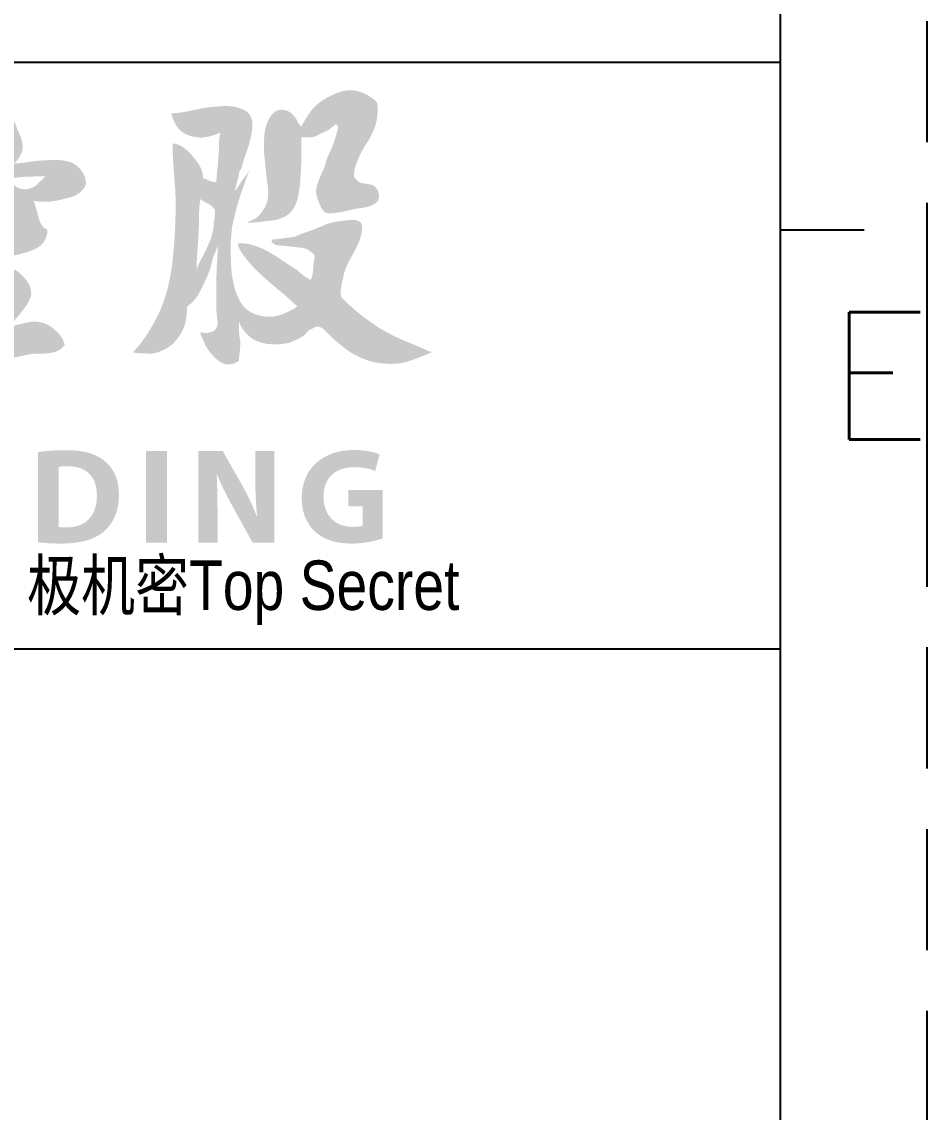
# Model space of a CAD drawing. Extents: x -81 to 328, y -202 to 89.
# Drawn here: x 305.98 to 328.4, y -175.42 to -148.42 of the extents above; entities that cross this region are included whole.
import ezdxf

# ---------------------------------------------------------------- set-up
doc = ezdxf.new("R2010")
doc.units = 0
doc.linetypes.add('PHANTOM', pattern=[29.5, 9.5, -1.5, 3, -1.5, 3, -1.5, 9.5])
doc.layers.add('0PAPERF', color=2, linetype='PHANTOM', plot=False)
doc.layers.add('图层 1', color=7, linetype='Continuous')
doc.styles.add('CHINESE', font='PMingLiU.ttf', dxfattribs={"width": 0.8})
doc.styles.add('SIMPLEX', font='simplex.shx')

msp = doc.modelspace()

# ---------------------------------------------------------------- hatches: boundary and pattern name
at = {"layer": '图层 1', "true_color": 0x000099}
h = msp.add_hatch(color=174, dxfattribs=at)
h.dxf.hatch_style = 2
edge = h.paths.add_edge_path()
edge.add_spline(control_points=[(302.745, -150.268), (302.764, -150.325), (302.831, -150.408), (302.946, -150.512), (303.06, -150.618), (303.194, -150.752), (303.347, -150.914), (303.501, -151.077), (303.592, -151.211), (303.62, -151.315), (303.649, -151.422), (303.625, -151.503), (303.548, -151.56), (303.509, -151.599), (303.481, -151.652), (303.462, -151.718), (303.443, -151.785), (303.438, -151.88), (303.448, -152.005), (303.457, -152.13), (303.481, -152.23), (303.52, -152.306), (303.558, -152.382), (303.586, -152.441), (303.606, -152.478), (303.702, -152.382), (303.807, -152.239), (303.921, -152.047), (304.036, -151.857), (304.18, -151.641), (304.352, -151.401), (304.524, -151.163), (304.696, -150.986), (304.869, -150.871), (305.041, -150.756), (305.192, -150.445), (305.346, -150.426), (305.422, -150.465), (305.518, -150.522), (305.633, -150.597), (305.747, -150.694), (305.854, -151.063), (305.93, -151.216), (306.007, -151.387), (306.026, -151.531), (305.988, -151.646), (305.93, -151.781), (305.863, -151.876), (305.787, -151.933), (305.882, -151.933), (306.021, -151.919), (306.203, -151.889), (306.385, -151.861), (306.595, -151.847), (306.835, -151.847), (307.074, -151.847), (307.251, -151.9), (307.365, -152.005), (307.48, -152.11), (307.547, -152.23), (307.567, -152.363), (307.585, -152.441), (307.557, -152.517), (307.48, -152.593), (307.404, -152.69), (307.269, -152.756), (307.078, -152.794), (306.887, -152.852), (306.72, -152.88), (306.576, -152.88), (306.432, -152.88), (306.332, -152.871), (306.275, -152.852), (306.294, -152.908), (306.313, -152.966), (306.332, -153.024), (306.351, -153.081), (306.371, -153.153), (306.39, -153.239), (306.409, -153.324), (306.437, -153.396), (306.476, -153.454), (306.514, -153.512), (306.562, -153.55), (306.619, -153.569), (306.619, -153.683), (306.586, -153.789), (306.519, -153.885), (306.452, -153.981), (306.328, -154.056), (306.146, -154.114), (305.964, -154.172), (305.806, -154.211), (305.672, -154.229), (305.519, -154.248), (305.404, -154.277), (305.328, -154.315), (305.309, -154.315), (305.275, -154.329), (305.227, -154.358), (305.179, -154.387), (305.122, -154.421), (305.055, -154.459), (304.988, -154.498), (304.936, -154.526), (304.897, -154.544), (304.84, -154.583), (304.801, -154.613), (304.782, -154.63), (304.859, -154.593), (304.964, -154.555), (305.098, -154.516), (305.232, -154.478), (305.385, -154.469), (305.558, -154.487), (305.71, -154.507), (305.835, -154.559), (305.93, -154.645), (306.026, -154.731), (306.103, -154.822), (306.16, -154.917), (306.198, -154.995), (306.217, -155.081), (306.217, -155.176), (306.198, -155.273), (306.15, -155.373), (306.074, -155.477), (305.998, -155.583), (305.926, -155.674), (305.858, -155.75), (305.791, -155.827), (305.748, -155.894), (305.73, -155.951), (305.768, -155.951), (305.82, -155.942), (305.887, -155.922), (305.954, -155.904), (306.035, -155.885), (306.132, -155.865), (306.227, -155.847), (306.308, -155.841), (306.375, -155.85), (306.442, -155.861), (306.504, -155.875), (306.562, -155.894), (306.6, -155.913), (306.643, -155.937), (306.691, -155.966), (306.738, -155.994), (306.791, -156.037), (306.849, -156.095), (306.906, -156.152), (306.954, -156.209), (306.993, -156.267), (307.011, -156.325), (307.03, -156.372), (307.05, -156.41), (307.03, -156.448), (306.997, -156.487), (306.949, -156.525), (306.901, -156.564), (306.835, -156.592), (306.748, -156.611), (306.662, -156.631), (306.58, -156.639), (306.504, -156.639), (306.504, -156.639), (306.332, -156.639), (306.332, -156.639), (306.256, -156.639), (306.093, -156.669), (305.845, -156.726), (305.615, -156.764), (305.328, -156.803), (304.984, -156.841), (304.639, -156.86), (304.137, -156.778), (303.965, -156.721), (303.793, -156.644), (303.697, -156.549), (303.677, -156.434), (303.677, -156.434), (303.677, -156.405), (303.677, -156.405), (303.677, -156.405), (303.677, -156.376), (303.677, -156.376), (303.677, -156.376), (303.677, -156.347), (303.677, -156.347), (303.677, -156.347), (303.677, -156.32), (303.677, -156.32), (303.754, -156.281), (303.85, -156.242), (303.965, -156.204), (304.08, -156.147), (304.447, -156.133), (304.581, -156.037), (304.715, -155.942), (304.821, -155.847), (304.897, -155.75), (304.974, -155.655), (305.031, -155.569), (305.069, -155.491), (305.012, -155.53), (304.916, -155.549), (304.782, -155.549), (304.649, -155.549), (304.398, -155.489), (304.283, -155.354), (304.168, -155.24), (304.125, -155.121), (304.154, -154.995), (304.183, -154.872), (304.244, -154.78), (304.34, -154.723), (304.379, -154.705), (304.548, -154.669), (304.596, -154.63), (304.643, -154.593), (304.696, -154.544), (304.754, -154.487), (304.811, -154.43), (304.859, -154.378), (304.897, -154.329), (304.936, -154.282), (304.974, -154.248), (305.012, -154.229), (304.974, -154.229), (304.926, -154.239), (304.869, -154.257), (304.792, -154.257), (304.715, -154.263), (304.639, -154.272), (304.563, -154.282), (304.495, -154.277), (304.438, -154.257), (304.381, -154.239), (304.333, -154.215), (304.294, -154.185), (304.256, -154.157), (304.223, -154.119), (304.194, -154.071), (304.165, -154.024), (304.151, -153.967), (304.151, -153.898), (304.151, -153.832), (304.17, -153.769), (304.208, -153.713), (304.247, -153.674), (304.275, -153.637), (304.294, -153.598), (304.237, -153.578), (304.17, -153.583), (304.094, -153.611), (304.017, -153.641), (303.94, -153.665), (303.864, -153.683), (303.788, -153.704), (303.716, -153.694), (303.649, -153.655), (303.582, -153.617), (303.52, -153.55), (303.462, -153.454), (303.424, -153.531), (303.366, -153.617), (303.29, -153.713), (303.214, -153.808), (303.132, -153.933), (303.046, -154.086), (302.96, -154.239), (302.907, -154.368), (302.888, -154.472), (302.869, -154.579), (302.869, -154.669), (302.888, -154.746), (302.888, -154.746), (302.888, -155.133), (302.888, -155.133), (302.888, -155.297), (302.893, -155.483), (302.903, -155.693), (302.912, -155.904), (302.917, -156.085), (302.917, -156.238), (302.917, -156.391), (302.927, -156.525), (302.946, -156.639), (302.907, -156.697), (302.849, -156.735), (302.773, -156.755), (302.697, -156.774), (302.601, -156.755), (302.486, -156.697), (302.39, -156.621), (302.304, -156.554), (302.228, -156.496), (302.171, -156.42), (302.123, -156.363), (302.084, -156.325), (301.97, -156.209), (301.826, -156.085), (301.654, -155.951), (301.5, -155.836), (301.396, -155.707), (301.338, -155.563), (301.281, -155.42), (301.319, -155.273), (301.453, -155.119), (301.568, -154.947), (301.711, -154.774), (301.884, -154.602), (301.922, -154.565), (301.979, -154.507), (302.056, -154.43), (302.132, -154.354), (302.218, -154.263), (302.314, -154.157), (302.41, -154.053), (302.477, -153.952), (302.515, -153.856), (302.572, -153.78), (302.611, -153.704), (302.63, -153.626), (302.553, -153.626), (302.438, -153.608), (302.285, -153.569), (302.113, -153.55), (301.922, -153.493), (301.711, -153.396), (301.5, -153.302), (301.348, -153.195), (301.252, -153.081), (301.156, -152.966), (301.109, -152.871), (301.109, -152.794), (301.185, -152.718), (301.319, -152.632), (301.51, -152.535), (301.701, -152.441), (301.912, -152.316), (302.142, -152.163), (302.39, -152.029), (302.558, -151.886), (302.644, -151.732), (302.73, -151.58), (302.754, -151.426), (302.716, -151.273), (302.716, -151.197), (302.697, -151.111), (302.659, -151.015), (302.639, -150.938), (302.62, -150.852), (302.601, -150.756), (302.582, -150.661), (302.591, -150.575), (302.63, -150.498), (302.649, -150.422), (302.687, -150.345), (302.745, -150.268)], knot_values=[0, 0, 0, 0, 0.352778, 0.352778, 0.352778, 0.705556, 0.705556, 0.705556, 1.058334, 1.058334, 1.058334, 1.411112, 1.411112, 1.411112, 1.76389, 1.76389, 1.76389, 2.116668, 2.116668, 2.116668, 2.469446, 2.469446, 2.469446, 2.822224, 2.822224, 2.822224, 3.175002, 3.175002, 3.175002, 3.52778, 3.52778, 3.52778, 3.880558, 3.880558, 3.880558, 4.233336, 4.233336, 4.233336, 4.586114, 4.586114, 4.586114, 4.938892, 4.938892, 4.938892, 5.29167, 5.29167, 5.29167, 5.644448, 5.644448, 5.644448, 5.997226, 5.997226, 5.997226, 6.350004, 6.350004, 6.350004, 6.702782, 6.702782, 6.702782, 7.05556, 7.05556, 7.05556, 7.408338, 7.408338, 7.408338, 7.761116, 7.761116, 7.761116, 8.113894, 8.113894, 8.113894, 8.466672, 8.466672, 8.466672, 8.81945, 8.81945, 8.81945, 9.172228, 9.172228, 9.172228, 9.525006, 9.525006, 9.525006, 9.877784, 9.877784, 9.877784, 10.230562, 10.230562, 10.230562, 10.58334, 10.58334, 10.58334, 10.936118, 10.936118, 10.936118, 11.288896, 11.288896, 11.288896, 11.641674, 11.641674, 11.641674, 11.994452, 11.994452, 11.994452, 12.34723, 12.34723, 12.34723, 12.700008, 12.700008, 12.700008, 13.052786, 13.052786, 13.052786, 13.405564, 13.405564, 13.405564, 13.758342, 13.758342, 13.758342, 14.11112, 14.11112, 14.11112, 14.463898, 14.463898, 14.463898, 14.816676, 14.816676, 14.816676, 15.169454, 15.169454, 15.169454, 15.522232, 15.522232, 15.522232, 15.87501, 15.87501, 15.87501, 16.227788, 16.227788, 16.227788, 16.580566, 16.580566, 16.580566, 16.933344, 16.933344, 16.933344, 17.286123, 17.286123, 17.286123, 17.638901, 17.638901, 17.638901, 17.991679, 17.991679, 17.991679, 18.344457, 18.344457, 18.344457, 18.697235, 18.697235, 18.697235, 19.050013, 19.050013, 19.050013, 19.402791, 19.402791, 19.402791, 19.755569, 19.755569, 19.755569, 20.108347, 20.108347, 20.108347, 20.461125, 20.461125, 20.461125, 20.813903, 20.813903, 20.813903, 21.166681, 21.166681, 21.166681, 21.519459, 21.519459, 21.519459, 21.872237, 21.872237, 21.872237, 22.225015, 22.225015, 22.225015, 22.577793, 22.577793, 22.577793, 22.930571, 22.930571, 22.930571, 23.283349, 23.283349, 23.283349, 23.636127, 23.636127, 23.636127, 23.988905, 23.988905, 23.988905, 24.341683, 24.341683, 24.341683, 24.694461, 24.694461, 24.694461, 25.047239, 25.047239, 25.047239, 25.400017, 25.400017, 25.400017, 25.752795, 25.752795, 25.752795, 26.105573, 26.105573, 26.105573, 26.458351, 26.458351, 26.458351, 26.811129, 26.811129, 26.811129, 27.163907, 27.163907, 27.163907, 27.516685, 27.516685, 27.516685, 27.869463, 27.869463, 27.869463, 28.222241, 28.222241, 28.222241, 28.575019, 28.575019, 28.575019, 28.927797, 28.927797, 28.927797, 29.280575, 29.280575, 29.280575, 29.633353, 29.633353, 29.633353, 29.986131, 29.986131, 29.986131, 30.338909, 30.338909, 30.338909, 30.691687, 30.691687, 30.691687, 31.044465, 31.044465, 31.044465, 31.397243, 31.397243, 31.397243, 31.750021, 31.750021, 31.750021, 32.102799, 32.102799, 32.102799, 32.455577, 32.455577, 32.455577, 32.808355, 32.808355, 32.808355, 33.161133, 33.161133, 33.161133, 33.513911, 33.513911, 33.513911, 33.866689, 33.866689, 33.866689, 34.219467, 34.219467, 34.219467, 34.572245, 34.572245, 34.572245, 34.925023, 34.925023, 34.925023, 35.277801, 35.277801, 35.277801, 35.630579, 35.630579, 35.630579, 35.983357, 35.983357, 35.983357, 36.336135, 36.336135, 36.336135, 36.688913, 36.688913, 36.688913, 37.041691, 37.041691, 37.041691, 37.394469, 37.394469, 37.394469, 37.747247, 37.747247, 37.747247, 38.100025, 38.100025, 38.100025, 38.452803, 38.452803, 38.452803, 38.805581, 38.805581, 38.805581, 39.158359, 39.158359, 39.158359, 39.511137, 39.511137, 39.511137, 39.863915, 39.863915, 39.863915, 40.216693, 40.216693, 40.216693, 40.569471, 40.569471, 40.569471, 40.922249, 40.922249, 40.922249, 41.275027, 41.275027, 41.275027, 41.627805, 41.627805, 41.627805, 41.980583, 41.980583, 41.980583, 42.333361, 42.333361, 42.333361, 42.333361], degree=3, periodic=0)
edge.add_line((302.745, -150.268), (302.745, -150.268))
edge = h.paths.add_edge_path()
edge.add_spline(control_points=[(302.515, -154.831), (302.477, -154.889), (302.429, -154.956), (302.372, -155.033), (302.314, -155.11), (302.247, -155.196), (302.171, -155.291), (302.075, -155.368), (301.998, -155.445), (301.941, -155.521), (301.864, -155.578), (301.798, -155.617), (301.74, -155.635), (301.778, -155.674), (301.821, -155.717), (301.869, -155.765), (301.916, -155.813), (301.988, -155.865), (302.084, -155.922), (302.18, -155.98), (302.257, -156.017), (302.314, -156.037), (302.314, -156.037), (302.515, -156.037), (302.515, -156.037), (302.515, -155.961), (302.524, -155.875), (302.544, -155.778), (302.544, -155.778), (302.544, -155.435), (302.544, -155.435), (302.544, -155.435), (302.544, -155.09), (302.544, -155.09), (302.524, -154.995), (302.515, -154.909), (302.515, -154.831)], knot_values=[0, 0, 0, 0, 0.352778, 0.352778, 0.352778, 0.705556, 0.705556, 0.705556, 1.058334, 1.058334, 1.058334, 1.411112, 1.411112, 1.411112, 1.76389, 1.76389, 1.76389, 2.116668, 2.116668, 2.116668, 2.469446, 2.469446, 2.469446, 2.822224, 2.822224, 2.822224, 3.175002, 3.175002, 3.175002, 3.52778, 3.52778, 3.52778, 3.880558, 3.880558, 3.880558, 4.233336, 4.233336, 4.233336, 4.233336], degree=3, periodic=0)
edge.add_line((302.515, -154.831), (302.515, -154.831))
edge = h.paths.add_edge_path()
edge.add_spline(control_points=[(303.29, -152.708), (303.252, -152.728), (303.204, -152.761), (303.146, -152.808), (303.089, -152.857), (303.041, -152.919), (303.003, -152.995), (302.946, -153.052), (302.917, -153.115), (302.917, -153.181), (302.917, -153.249), (302.927, -153.302), (302.946, -153.339), (302.984, -153.321), (303.022, -153.282), (303.06, -153.224), (303.099, -153.186), (303.132, -153.13), (303.161, -153.052), (303.19, -152.976), (303.214, -152.908), (303.233, -152.852), (303.252, -152.794), (303.271, -152.747), (303.29, -152.708)], knot_values=[0, 0, 0, 0, 0.352778, 0.352778, 0.352778, 0.705556, 0.705556, 0.705556, 1.058334, 1.058334, 1.058334, 1.411112, 1.411112, 1.411112, 1.76389, 1.76389, 1.76389, 2.116668, 2.116668, 2.116668, 2.469446, 2.469446, 2.469446, 2.822224, 2.822224, 2.822224, 2.822224], degree=3, periodic=0)
edge.add_line((303.29, -152.708), (303.29, -152.708))
edge = h.paths.add_edge_path()
edge.add_spline(control_points=[(305.041, -151.072), (304.926, -151.111), (304.811, -151.177), (304.696, -151.273), (304.581, -151.369), (304.486, -151.508), (304.409, -151.689), (304.333, -151.871), (304.266, -152.029), (304.208, -152.163), (304.151, -152.297), (304.084, -152.403), (304.008, -152.478), (304.065, -152.478), (304.132, -152.463), (304.208, -152.435), (304.284, -152.406), (304.381, -152.373), (304.495, -152.334), (304.591, -152.297), (304.677, -152.259), (304.754, -152.22), (304.83, -152.202), (304.897, -152.182), (304.954, -152.163), (304.897, -152.163), (304.859, -152.134), (304.84, -152.077), (304.821, -152.019), (304.826, -151.939), (304.854, -151.832), (304.883, -151.727), (304.916, -151.637), (304.954, -151.56), (304.993, -151.484), (305.012, -151.436), (305.012, -151.417), (305.012, -151.417), (305.012, -151.345), (305.012, -151.345), (305.012, -151.345), (305.012, -151.243), (305.012, -151.243), (305.012, -151.207), (305.016, -151.172), (305.026, -151.144), (305.036, -151.114), (305.041, -151.091), (305.041, -151.072)], knot_values=[0, 0, 0, 0, 0.352778, 0.352778, 0.352778, 0.705556, 0.705556, 0.705556, 1.058334, 1.058334, 1.058334, 1.411112, 1.411112, 1.411112, 1.76389, 1.76389, 1.76389, 2.116668, 2.116668, 2.116668, 2.469446, 2.469446, 2.469446, 2.822224, 2.822224, 2.822224, 3.175002, 3.175002, 3.175002, 3.52778, 3.52778, 3.52778, 3.880558, 3.880558, 3.880558, 4.233336, 4.233336, 4.233336, 4.586114, 4.586114, 4.586114, 4.938892, 4.938892, 4.938892, 5.29167, 5.29167, 5.29167, 5.644448, 5.644448, 5.644448, 5.644448], degree=3, periodic=0)
edge.add_line((305.041, -151.072), (305.041, -151.072))
edge = h.paths.add_edge_path()
edge.add_spline(control_points=[(306.562, -152.248), (306.428, -152.248), (306.256, -152.254), (306.045, -152.263), (305.835, -152.273), (305.605, -152.32), (305.356, -152.406), (305.108, -152.493), (304.897, -152.584), (304.725, -152.679), (304.553, -152.794), (304.419, -152.899), (304.323, -152.995), (304.304, -153.015), (304.294, -153.034), (304.294, -153.052), (304.294, -153.072), (304.309, -153.1), (304.338, -153.138), (304.366, -153.177), (304.385, -153.206), (304.395, -153.224), (304.405, -153.244), (304.419, -153.253), (304.438, -153.253), (304.495, -153.195), (304.571, -153.186), (304.668, -153.224), (304.744, -153.244), (304.816, -153.33), (304.883, -153.482), (304.95, -153.637), (305.002, -153.78), (305.041, -153.913), (305.06, -154.028), (305.088, -154.105), (305.127, -154.143), (305.145, -154.125), (305.174, -154.086), (305.213, -154.028), (305.27, -153.991), (305.332, -153.933), (305.4, -153.856), (305.467, -153.78), (305.51, -153.713), (305.529, -153.655), (305.548, -153.598), (305.558, -153.54), (305.558, -153.482), (305.519, -153.445), (305.5, -153.407), (305.5, -153.368), (305.481, -153.33), (305.471, -153.302), (305.471, -153.282), (305.471, -153.282), (305.471, -153.224), (305.471, -153.224), (305.432, -153.224), (305.404, -153.234), (305.385, -153.253), (305.347, -153.273), (305.313, -153.292), (305.284, -153.311), (305.256, -153.33), (305.223, -153.339), (305.184, -153.339), (305.165, -153.359), (305.145, -153.368), (305.127, -153.368), (305.203, -153.35), (305.27, -153.296), (305.328, -153.21), (305.385, -153.124), (305.432, -153.019), (305.471, -152.894), (305.51, -152.771), (305.558, -152.67), (305.615, -152.593), (305.653, -152.517), (305.701, -152.46), (305.758, -152.421), (305.797, -152.478), (305.854, -152.521), (305.93, -152.55), (306.007, -152.579), (306.093, -152.579), (306.189, -152.55), (306.285, -152.521), (306.361, -152.469), (306.418, -152.392), (306.495, -152.334), (306.543, -152.287), (306.562, -152.248)], knot_values=[0, 0, 0, 0, 0.352778, 0.352778, 0.352778, 0.705556, 0.705556, 0.705556, 1.058334, 1.058334, 1.058334, 1.411112, 1.411112, 1.411112, 1.76389, 1.76389, 1.76389, 2.116668, 2.116668, 2.116668, 2.469446, 2.469446, 2.469446, 2.822224, 2.822224, 2.822224, 3.175002, 3.175002, 3.175002, 3.52778, 3.52778, 3.52778, 3.880558, 3.880558, 3.880558, 4.233336, 4.233336, 4.233336, 4.586114, 4.586114, 4.586114, 4.938892, 4.938892, 4.938892, 5.29167, 5.29167, 5.29167, 5.644448, 5.644448, 5.644448, 5.997226, 5.997226, 5.997226, 6.350004, 6.350004, 6.350004, 6.702782, 6.702782, 6.702782, 7.05556, 7.05556, 7.05556, 7.408338, 7.408338, 7.408338, 7.761116, 7.761116, 7.761116, 8.113894, 8.113894, 8.113894, 8.466672, 8.466672, 8.466672, 8.81945, 8.81945, 8.81945, 9.172228, 9.172228, 9.172228, 9.525006, 9.525006, 9.525006, 9.877784, 9.877784, 9.877784, 10.230562, 10.230562, 10.230562, 10.58334, 10.58334, 10.58334, 10.936118, 10.936118, 10.936118, 10.936118], degree=3, periodic=0)
edge.add_line((306.562, -152.248), (306.562, -152.248))
h = msp.add_hatch(color=174, dxfattribs=at)
h.dxf.hatch_style = 2
edge = h.paths.add_edge_path()
edge.add_spline(control_points=[(312.166, -153.345), (312.269, -153.345), (312.527, -153.263), (312.626, -153.154), (312.693, -153.081), (312.788, -152.969), (312.84, -152.676), (312.882, -152.429), (312.906, -151.994), (312.906, -151.662), (312.906, -151.662), (312.906, -151.542), (312.906, -151.542), (312.906, -151.542), (312.906, -151.288), (312.906, -151.288), (312.906, -151.288), (313.103, -151.288), (313.103, -151.288), (313.19, -151.288), (313.278, -151.258), (313.366, -151.198), (313.475, -151.159), (313.563, -151.114), (313.629, -151.064), (313.695, -151.015), (313.738, -150.98), (313.76, -150.96), (313.76, -150.96), (313.815, -150.983), (313.815, -151.031), (313.815, -151.079), (313.701, -151.48), (313.605, -151.662), (313.509, -151.844), (313.509, -151.978), (313.432, -152.131), (313.356, -152.284), (313.232, -152.561), (313.28, -152.714), (313.327, -152.867), (313.394, -153.091), (313.505, -153.144), (313.597, -153.2), (313.805, -153.14), (313.915, -153.131), (313.94, -153.124), (314.29, -153.042), (314.375, -153.035), (314.483, -153.026), (314.696, -152.978), (314.786, -152.877), (314.876, -152.777), (314.82, -152.487), (314.618, -152.451), (314.454, -152.423), (314.385, -152.434), (314.3, -152.366), (314.281, -152.344), (314.26, -152.323), (314.237, -152.304), (314.144, -152.197), (314.29, -151.822), (314.464, -151.522), (314.503, -151.463), (314.543, -151.401), (314.583, -151.333), (314.594, -151.314), (314.602, -151.296), (314.612, -151.276), (314.614, -151.273), (314.616, -151.27), (314.618, -151.267), (314.618, -151.267), (314.617, -151.267), (314.617, -151.267), (314.705, -151.104), (314.76, -150.951), (314.779, -150.81), (314.801, -150.651), (314.801, -150.522), (314.779, -150.422), (314.67, -150.302), (314.522, -150.212), (314.336, -150.152), (314.149, -150.093), (313.946, -150.113), (313.727, -150.212), (313.486, -150.313), (313.3, -150.442), (313.169, -150.601), (313.037, -150.78), (312.95, -150.92), (312.906, -151.019), (312.862, -150.98), (312.829, -150.935), (312.807, -150.885), (312.785, -150.836), (312.752, -150.786), (312.709, -150.735), (312.665, -150.686), (312.615, -150.651), (312.561, -150.631), (312.506, -150.612), (312.445, -150.601), (312.379, -150.601), (312.249, -150.621), (312.144, -150.72), (312.068, -150.9), (311.99, -151.079), (311.963, -151.348), (311.985, -151.706), (312.029, -152.085), (312.038, -152.268), (312.077, -152.51), (312.083, -152.542), (312.08, -152.625), (312.084, -152.67), (312.108, -152.944), (311.879, -153.248), (311.72, -153.323), (311.68, -153.336), (311.643, -153.351), (311.612, -153.368), (311.423, -153.456), (312.064, -153.345), (312.166, -153.345)], knot_values=[0, 0, 0, 0, 0.352778, 0.352778, 0.352778, 0.705556, 0.705556, 0.705556, 1.058334, 1.058334, 1.058334, 1.411112, 1.411112, 1.411112, 1.76389, 1.76389, 1.76389, 2.116668, 2.116668, 2.116668, 2.469446, 2.469446, 2.469446, 2.822224, 2.822224, 2.822224, 3.175002, 3.175002, 3.175002, 3.52778, 3.52778, 3.52778, 3.880558, 3.880558, 3.880558, 4.233336, 4.233336, 4.233336, 4.586114, 4.586114, 4.586114, 4.938892, 4.938892, 4.938892, 5.29167, 5.29167, 5.29167, 5.644448, 5.644448, 5.644448, 5.997226, 5.997226, 5.997226, 6.350004, 6.350004, 6.350004, 6.702782, 6.702782, 6.702782, 7.05556, 7.05556, 7.05556, 7.408338, 7.408338, 7.408338, 7.761116, 7.761116, 7.761116, 8.113894, 8.113894, 8.113894, 8.466672, 8.466672, 8.466672, 8.81945, 8.81945, 8.81945, 9.172228, 9.172228, 9.172228, 9.525006, 9.525006, 9.525006, 9.877784, 9.877784, 9.877784, 10.230562, 10.230562, 10.230562, 10.58334, 10.58334, 10.58334, 10.936118, 10.936118, 10.936118, 11.288896, 11.288896, 11.288896, 11.641674, 11.641674, 11.641674, 11.994452, 11.994452, 11.994452, 12.34723, 12.34723, 12.34723, 12.700008, 12.700008, 12.700008, 13.052786, 13.052786, 13.052786, 13.405564, 13.405564, 13.405564, 13.758342, 13.758342, 13.758342, 14.11112, 14.11112, 14.11112, 14.463898, 14.463898, 14.463898, 14.816676, 14.816676, 14.816676, 14.816676], degree=3, periodic=0)
edge.add_line((312.166, -153.345), (312.166, -153.345))
h = msp.add_hatch(color=174, dxfattribs=at)
h.dxf.hatch_style = 2
edge = h.paths.add_edge_path()
edge.add_spline(control_points=[(316.094, -156.578), (316.094, -156.578), (316.029, -156.578), (316.029, -156.578), (316.029, -156.558), (316.017, -156.548), (315.996, -156.548), (315.864, -156.488), (315.7, -156.418), (315.502, -156.339), (315.305, -156.259), (315.086, -156.149), (314.845, -156.01), (314.604, -155.85), (314.407, -155.707), (314.254, -155.577), (314.1, -155.447), (313.979, -155.333), (313.892, -155.233), (313.87, -155.154), (313.875, -155.044), (313.908, -154.904), (313.922, -154.846), (313.934, -154.783), (313.946, -154.718), (313.946, -154.716), (313.947, -154.716), (313.947, -154.714), (313.998, -154.468), (314.169, -154.213), (314.284, -153.984), (314.399, -153.754), (314.46, -153.454), (314.359, -153.379), (314.249, -153.298), (314.066, -153.335), (313.811, -153.365), (313.557, -153.402), (313.501, -153.453), (313.33, -153.518), (313.307, -153.527), (313.098, -153.612), (313.071, -153.616), (313.071, -153.616), (312.864, -153.691), (312.864, -153.691), (312.864, -153.691), (312.729, -153.748), (312.729, -153.748), (312.442, -153.79), (312.194, -153.814), (312.194, -153.814), (312.108, -153.85), (312.243, -153.958), (312.332, -153.958), (312.421, -153.958), (312.804, -154.009), (312.945, -154.022), (313.085, -154.035), (313.234, -154.202), (313.234, -154.202), (313.234, -154.272), (313.223, -154.347), (313.202, -154.426), (313.202, -154.526), (313.196, -154.606), (313.185, -154.665), (313.174, -154.725), (313.157, -154.774), (313.136, -154.815), (313.048, -154.774), (312.938, -154.695), (312.807, -154.576), (312.654, -154.475), (312.478, -154.361), (312.282, -154.232), (312.084, -154.103), (311.903, -154.013), (311.739, -153.963), (311.575, -153.913), (311.437, -153.898), (311.328, -153.918), (311.349, -154.018), (311.415, -154.137), (311.526, -154.277), (311.635, -154.416), (311.783, -154.571), (311.969, -154.74), (312.155, -154.909), (312.325, -155.054), (312.478, -155.173), (312.61, -155.293), (312.719, -155.393), (312.807, -155.472), (312.697, -155.551), (312.555, -155.622), (312.38, -155.682), (312.204, -155.741), (312.018, -155.741), (311.821, -155.682), (311.624, -155.622), (311.481, -155.513), (311.394, -155.353), (311.306, -155.194), (311.251, -155.044), (311.23, -154.904), (311.185, -154.744), (311.164, -154.546), (311.164, -154.307), (311.142, -154.068), (311.152, -153.789), (311.197, -153.47), (311.263, -153.171), (311.333, -152.908), (311.411, -152.678), (311.487, -152.448), (311.558, -152.255), (311.624, -152.095), (311.602, -152.136), (311.575, -152.175), (311.542, -152.215), (311.509, -152.255), (311.476, -152.3), (311.443, -152.349), (311.411, -152.4), (311.378, -152.448), (311.345, -152.499), (311.312, -152.549), (311.284, -152.583), (311.263, -152.603), (311.263, -152.564), (311.273, -152.523), (311.295, -152.484), (311.295, -152.444), (311.306, -152.394), (311.328, -152.334), (311.349, -152.274), (311.361, -152.215), (311.361, -152.155), (311.382, -152.115), (311.405, -152.076), (311.427, -152.035), (311.448, -151.936), (311.493, -151.796), (311.558, -151.617), (311.624, -151.437), (311.668, -151.249), (311.69, -151.049), (311.711, -150.851), (311.657, -150.711), (311.526, -150.631), (311.394, -150.552), (311.23, -150.511), (311.032, -150.511), (310.966, -150.511), (310.873, -150.516), (310.753, -150.526), (310.632, -150.537), (310.501, -150.556), (310.358, -150.586), (310.216, -150.616), (310.089, -150.641), (309.98, -150.661), (309.871, -150.681), (309.772, -150.691), (309.684, -150.691), (309.706, -150.791), (309.75, -150.896), (309.816, -151.004), (309.882, -151.114), (309.991, -151.195), (310.144, -151.243), (310.298, -151.294), (310.44, -151.303), (310.572, -151.273), (310.703, -151.243), (310.812, -151.21), (310.901, -151.168), (310.879, -151.249), (310.868, -151.339), (310.868, -151.437), (310.868, -151.538), (310.862, -151.658), (310.851, -151.796), (310.84, -151.936), (310.829, -152.056), (310.818, -152.155), (310.807, -152.255), (310.802, -152.334), (310.802, -152.394), (310.802, -152.394), (310.736, -152.394), (310.736, -152.394), (310.692, -152.375), (310.659, -152.364), (310.638, -152.364), (310.594, -152.345), (310.561, -152.33), (310.539, -152.319), (310.517, -152.31), (310.495, -152.304), (310.473, -152.304), (310.473, -152.244), (310.462, -152.175), (310.44, -152.095), (310.396, -151.996), (310.325, -151.886), (310.226, -151.766), (310.128, -151.647), (310.035, -151.563), (309.947, -151.512), (309.86, -151.463), (309.783, -151.437), (309.717, -151.437), (309.717, -151.717), (309.739, -152.095), (309.783, -152.573), (309.805, -153.031), (309.788, -153.565), (309.734, -154.172), (309.679, -154.78), (309.553, -155.283), (309.356, -155.682), (309.159, -156.08), (308.95, -156.388), (308.731, -156.608), (308.863, -156.628), (309.016, -156.638), (309.191, -156.638), (309.366, -156.617), (309.531, -156.548), (309.684, -156.428), (309.838, -156.289), (309.947, -156.129), (310.013, -155.95), (310.057, -155.771), (310.078, -155.611), (310.078, -155.472), (310.166, -155.413), (310.254, -155.323), (310.341, -155.203), (310.407, -155.084), (310.478, -154.939), (310.555, -154.77), (310.632, -154.6), (310.681, -154.445), (310.703, -154.307), (310.747, -154.187), (310.791, -154.077), (310.835, -153.978), (310.835, -154.077), (310.829, -154.206), (310.818, -154.367), (310.807, -154.526), (310.802, -154.705), (310.802, -154.904), (310.802, -154.904), (310.802, -155.472), (310.802, -155.472), (310.802, -155.632), (310.812, -155.761), (310.835, -155.86), (310.835, -155.901), (310.823, -155.95), (310.802, -156.01), (310.78, -156.05), (310.741, -156.08), (310.687, -156.099), (310.632, -156.119), (310.577, -156.129), (310.522, -156.129), (310.468, -156.129), (310.429, -156.119), (310.407, -156.099), (310.407, -156.159), (310.44, -156.249), (310.506, -156.369), (310.549, -156.488), (310.632, -156.608), (310.753, -156.727), (310.873, -156.847), (310.988, -156.907), (311.098, -156.907), (311.185, -156.907), (311.273, -156.877), (311.361, -156.817), (311.361, -156.757), (311.366, -156.687), (311.378, -156.608), (311.388, -156.528), (311.394, -156.438), (311.394, -156.339), (311.372, -156.219), (311.361, -156.119), (311.361, -156.04), (311.361, -156.04), (311.361, -155.83), (311.361, -155.83), (311.382, -155.931), (311.448, -156.04), (311.558, -156.159), (311.668, -156.279), (311.832, -156.358), (312.051, -156.398), (312.27, -156.418), (312.456, -156.408), (312.61, -156.369), (312.763, -156.309), (312.884, -156.249), (312.971, -156.189), (312.994, -156.169), (313.021, -156.14), (313.054, -156.099), (313.086, -156.06), (313.136, -156.03), (313.202, -156.01), (313.245, -155.97), (313.3, -155.961), (313.366, -155.98), (313.41, -156), (313.453, -156.03), (313.497, -156.069), (313.607, -156.189), (313.76, -156.329), (313.958, -156.488), (314.155, -156.647), (314.396, -156.767), (314.681, -156.847), (314.987, -156.907), (315.261, -156.907), (315.502, -156.847), (315.743, -156.767), (315.952, -156.687), (316.127, -156.608), (316.127, -156.608), (316.094, -156.578), (316.094, -156.578)], knot_values=[0, 0, 0, 0, 1, 1, 1, 2, 2, 2, 3, 3, 3, 4, 4, 4, 5, 5, 5, 6, 6, 6, 7, 7, 7, 8, 8, 8, 9, 9, 9, 10, 10, 10, 11, 11, 11, 12, 12, 12, 13, 13, 13, 14, 14, 14, 15, 15, 15, 16, 16, 16, 17, 17, 17, 18, 18, 18, 19, 19, 19, 20, 20, 20, 21, 21, 21, 22, 22, 22, 23, 23, 23, 24, 24, 24, 25, 25, 25, 26, 26, 26, 27, 27, 27, 28, 28, 28, 29, 29, 29, 30, 30, 30, 31, 31, 31, 32, 32, 32, 33, 33, 33, 34, 34, 34, 35, 35, 35, 36, 36, 36, 37, 37, 37, 38, 38, 38, 39, 39, 39, 40, 40, 40, 41, 41, 41, 42, 42, 42, 43, 43, 43, 44, 44, 44, 45, 45, 45, 46, 46, 46, 47, 47, 47, 48, 48, 48, 49, 49, 49, 50, 50, 50, 51, 51, 51, 52, 52, 52, 53, 53, 53, 54, 54, 54, 55, 55, 55, 56, 56, 56, 57, 57, 57, 58, 58, 58, 59, 59, 59, 60, 60, 60, 61, 61, 61, 62, 62, 62, 63, 63, 63, 64, 64, 64, 65, 65, 65, 66, 66, 66, 67, 67, 67, 68, 68, 68, 69, 69, 69, 70, 70, 70, 71, 71, 71, 72, 72, 72, 73, 73, 73, 74, 74, 74, 75, 75, 75, 76, 76, 76, 77, 77, 77, 78, 78, 78, 79, 79, 79, 80, 80, 80, 81, 81, 81, 82, 82, 82, 83, 83, 83, 84, 84, 84, 85, 85, 85, 86, 86, 86, 87, 87, 87, 88, 88, 88, 89, 89, 89, 90, 90, 90, 91, 91, 91, 92, 92, 92, 93, 93, 93, 94, 94, 94, 95, 95, 95, 96, 96, 96, 97, 97, 97, 98, 98, 98, 99, 99, 99, 100, 100, 100, 101, 101, 101, 102, 102, 102, 103, 103, 103, 104, 104, 104, 105, 105, 105, 106, 106, 106, 107, 107, 107, 108, 108, 108, 109, 109, 109, 110, 110, 110, 111, 111, 111, 112, 112, 112, 112], degree=3, periodic=1)
edge = h.paths.add_edge_path()
edge.add_spline(control_points=[(310.736, -153.41), (310.736, -153.55), (310.703, -153.699), (310.638, -153.858), (310.572, -154.018), (310.506, -154.157), (310.44, -154.277), (310.374, -154.396), (310.331, -154.496), (310.309, -154.576), (310.309, -154.475), (310.314, -154.352), (310.325, -154.202), (310.336, -154.053), (310.347, -153.883), (310.358, -153.694), (310.369, -153.505), (310.374, -153.336), (310.374, -153.187), (310.374, -153.037), (310.386, -152.912), (310.407, -152.813), (310.429, -152.833), (310.457, -152.852), (310.49, -152.872), (310.522, -152.893), (310.561, -152.912), (310.605, -152.932), (310.648, -152.952), (310.681, -152.977), (310.703, -153.007), (310.725, -153.037), (310.747, -153.061), (310.769, -153.082), (310.769, -153.181), (310.758, -153.291), (310.736, -153.41)], knot_values=[0, 0, 0, 0, 0.352778, 0.352778, 0.352778, 0.705556, 0.705556, 0.705556, 1.058334, 1.058334, 1.058334, 1.411112, 1.411112, 1.411112, 1.76389, 1.76389, 1.76389, 2.116668, 2.116668, 2.116668, 2.469446, 2.469446, 2.469446, 2.822224, 2.822224, 2.822224, 3.175002, 3.175002, 3.175002, 3.52778, 3.52778, 3.52778, 3.880558, 3.880558, 3.880558, 4.233336, 4.233336, 4.233336, 4.233336], degree=3, periodic=0)
edge.add_line((310.736, -153.41), (310.736, -153.41))
h = msp.add_hatch(color=174, dxfattribs=at)
h.dxf.hatch_style = 2
edge = h.paths.add_edge_path()
edge.add_spline(control_points=[(306.381, -159.078), (306.57, -159.047), (306.816, -159.03), (307.075, -159.03), (307.506, -159.03), (307.786, -159.108), (308.005, -159.273), (308.241, -159.449), (308.389, -159.728), (308.389, -160.128), (308.389, -160.563), (308.23, -160.863), (308.012, -161.048), (307.772, -161.246), (307.409, -161.341), (306.964, -161.341), (306.698, -161.341), (306.509, -161.324), (306.381, -161.307), (306.381, -161.307), (306.381, -159.078), (306.381, -159.078)], knot_values=[0, 0, 0, 0, 1, 1, 1, 2, 2, 2, 3, 3, 3, 4, 4, 4, 5, 5, 5, 6, 6, 6, 7, 7, 7, 7], degree=3, periodic=1)
edge = h.paths.add_edge_path()
edge.add_spline(control_points=[(306.897, -160.93), (306.94, -160.94), (307.011, -160.94), (307.075, -160.94), (307.54, -160.944), (307.843, -160.688), (307.843, -160.146), (307.847, -159.674), (307.57, -159.425), (307.129, -159.425), (307.015, -159.425), (306.94, -159.435), (306.897, -159.445), (306.897, -159.445), (306.897, -160.93), (306.897, -160.93)], knot_values=[0, 0, 0, 0, 1, 1, 1, 2, 2, 2, 3, 3, 3, 4, 4, 4, 5, 5, 5, 5], degree=3, periodic=1)
h = msp.add_hatch(color=174, dxfattribs=at)
h.dxf.hatch_style = 2
h.paths.add_polyline_path([(309.577, -161.318), (309.062, -161.318), (309.062, -159.047), (309.577, -159.047)])
h = msp.add_hatch(color=174, dxfattribs=at)
h.dxf.hatch_style = 2
edge = h.paths.add_edge_path()
edge.add_spline(control_points=[(310.358, -161.318), (310.358, -161.318), (310.358, -159.047), (310.358, -159.047), (310.358, -159.047), (310.958, -159.047), (310.958, -159.047), (310.958, -159.047), (311.43, -159.88), (311.43, -159.88), (311.564, -160.118), (311.699, -160.402), (311.8, -160.658), (311.8, -160.658), (311.811, -160.658), (311.811, -160.658), (311.777, -160.357), (311.766, -160.051), (311.766, -159.711), (311.766, -159.711), (311.766, -159.047), (311.766, -159.047), (311.766, -159.047), (312.238, -159.047), (312.238, -159.047), (312.238, -159.047), (312.238, -161.318), (312.238, -161.318), (312.238, -161.318), (311.699, -161.318), (311.699, -161.318), (311.699, -161.318), (311.214, -160.442), (311.214, -160.442), (311.08, -160.2), (310.931, -159.907), (310.82, -159.641), (310.82, -159.641), (310.81, -159.643), (310.81, -159.643), (310.823, -159.944), (310.83, -160.264), (310.83, -160.634), (310.83, -160.634), (310.83, -161.318), (310.83, -161.318), (310.83, -161.318), (310.358, -161.318), (310.358, -161.318)], knot_values=[0, 0, 0, 0, 1, 1, 1, 2, 2, 2, 3, 3, 3, 4, 4, 4, 5, 5, 5, 6, 6, 6, 7, 7, 7, 8, 8, 8, 9, 9, 9, 10, 10, 10, 11, 11, 11, 12, 12, 12, 13, 13, 13, 14, 14, 14, 15, 15, 15, 16, 16, 16, 16], degree=3, periodic=1)
h = msp.add_hatch(color=174, dxfattribs=at)
h.dxf.hatch_style = 2
edge = h.paths.add_edge_path()
edge.add_spline(control_points=[(314.915, -161.213), (314.757, -161.267), (314.457, -161.341), (314.157, -161.341), (313.743, -161.341), (313.443, -161.237), (313.234, -161.035), (313.026, -160.839), (312.911, -160.543), (312.914, -160.21), (312.918, -159.455), (313.467, -159.024), (314.211, -159.024), (314.504, -159.024), (314.73, -159.081), (314.841, -159.135), (314.841, -159.135), (314.733, -159.546), (314.733, -159.546), (314.609, -159.492), (314.453, -159.449), (314.204, -159.449), (313.777, -159.449), (313.453, -159.691), (313.453, -160.182), (313.453, -160.65), (313.747, -160.927), (314.167, -160.927), (314.285, -160.927), (314.38, -160.914), (314.42, -160.893), (314.42, -160.893), (314.42, -160.419), (314.42, -160.419), (314.42, -160.419), (314.07, -160.419), (314.07, -160.419), (314.07, -160.419), (314.07, -160.017), (314.07, -160.017), (314.07, -160.017), (314.915, -160.017), (314.915, -160.017), (314.915, -160.017), (314.915, -161.213), (314.915, -161.213)], knot_values=[0, 0, 0, 0, 1, 1, 1, 2, 2, 2, 3, 3, 3, 4, 4, 4, 5, 5, 5, 6, 6, 6, 7, 7, 7, 8, 8, 8, 9, 9, 9, 10, 10, 10, 11, 11, 11, 12, 12, 12, 13, 13, 13, 14, 14, 14, 15, 15, 15, 15], degree=3, periodic=1)

# ---------------------------------------------------------------- linework, layer by layer
for p, q in [((324.768, -197.177), (324.768, 80.01)), ((132.709, -149.422), (324.768, -149.422)), ((324.768, -153.575), (326.844, -153.575)), ((324.768, -163.956), (208.494, -163.956))]:
    msp.add_line(p, q)
at = {"layer": '0PAPERF'}
msp.add_line((328.401, -202.408), (328.401, 88.728), dxfattribs=at)

# ---------------------------------------------------------------- texts
at = {"style": 'SIMPLEX'}
msp.add_text('E', height=3.156, dxfattribs=at).set_placement((325.928, -158.766))
at = {"lineweight": 0, "insert": (306.114, -161.759), "char_height": 1.22496, "width": 13.43728, "attachment_point": 1, "style": 'CHINESE'}
msp.add_mtext('{\\fPMingLiU|b0|i0|c136|p18;\\C1;极机密\\fArial|b0|i0|c0|p34;Top Secret }', dxfattribs=at)

doc.saveas('drawing.dxf')
